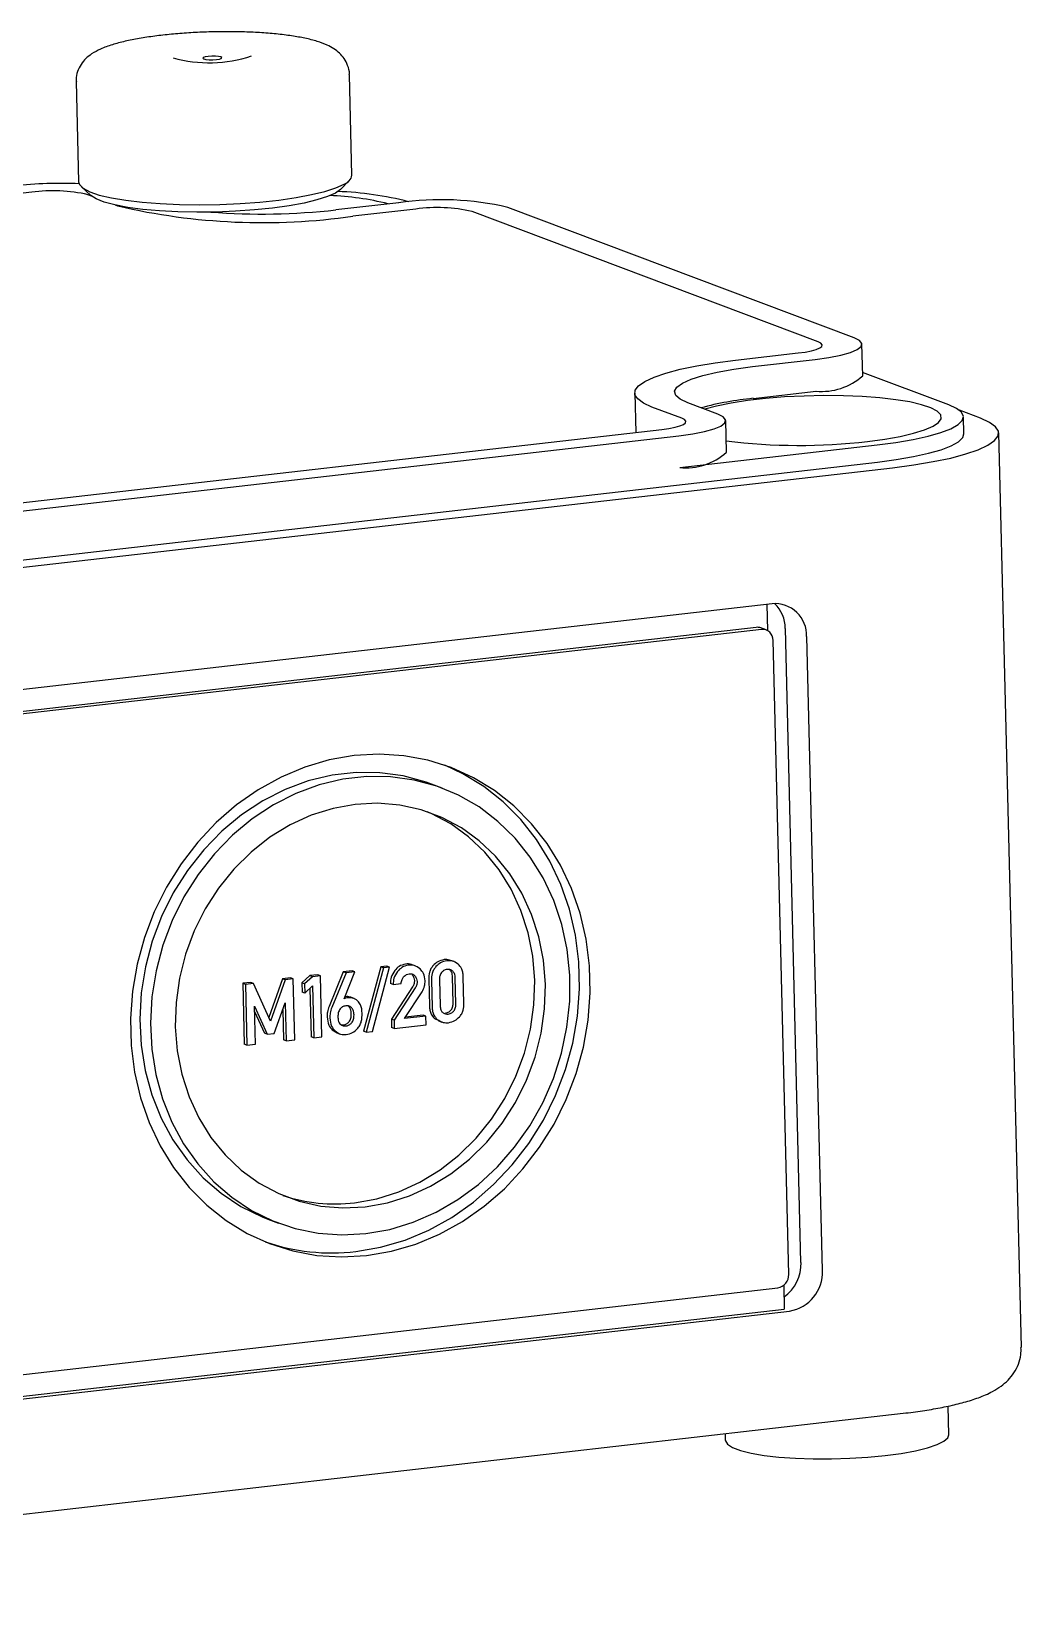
# Paper-space layout 'Layout1' of a CAD drawing. Extents: x 0.3 to 10.8, y 0.2 to 8.2.
# Drawn here: x 4.467 to 6.035, y 1.711 to 4.222 of the extents above; entities that cross this region are included whole.
import ezdxf

# ---------------------------------------------------------------- set-up
doc = ezdxf.new("R2010")
doc.units = 0
doc.header["$MEASUREMENT"] = 0
doc.linetypes.add('SLD-SOLID', pattern=[0])
doc.layers.get('0').update_dxf_attribs({"linetype": 'CONTINUOUS'})

psp = doc.layouts.get("Layout1")

# ---------------------------------------------------------------- linework, layer by layer
at = {"color": 7, "linetype": 'SLD-SOLID'}
for p, q in [((4.5376, 4.1429), (4.5416, 3.9838)), ((4.9745, 3.9945), (4.9706, 4.1536)), ((4.4672, 3.9673), (3.197, 3.8217)), ((4.5459, 3.9759), (4.561, 3.9621)), ((4.9562, 3.9719), (4.9706, 3.9864)), ((4.5618, 3.9613), (4.5564, 3.9634)), ((4.6038, 3.9455), (4.6002, 3.9469)), ((5.0486, 3.9508), (4.9491, 3.9394)), ((5.77, 3.7369), (5.2217, 3.9432)), ((5.0757, 3.9406), (4.9762, 3.9292)), ((5.7131, 3.7304), (5.1649, 3.9367)), ((5.7838, 3.6765), (5.7826, 3.7267)), ((5.582, 3.7013), (5.6815, 3.7127)), ((5.609, 3.6911), (5.7085, 3.7025)), ((5.9201, 3.6307), (5.7837, 3.682)), ((5.4227, 3.6491), (5.4242, 3.5868)), ((5.6103, 3.6408), (5.7098, 3.6522)), ((5.4972, 3.6093), (5.4498, 3.6271)), ((5.554, 3.6158), (5.5067, 3.6337)), ((5.9705, 3.6093), (5.937, 3.6219)), ((3.2837, 3.3416), (5.4655, 3.5916)), ((5.5679, 3.5554), (5.5667, 3.6056)), ((5.9441, 3.5847), (5.9434, 3.6118)), ((3.3107, 3.3314), (5.4926, 3.5814)), ((5.4939, 3.5312), (5.8066, 3.567)), ((6.0351, 2.1372), (5.9992, 3.5861)), ((2.9999, 3.2183), (5.8072, 3.5399)), ((3.0236, 3.2094), (5.8309, 3.531)), ((5.6403, 3.3154), (3.2239, 3.0386)), ((5.6319, 3.3145), (5.6329, 3.2729)), ((5.615, 3.2779), (3.2341, 3.0052)), ((5.6234, 3.2748), (3.2426, 3.002)), ((5.6309, 3.2739), (5.6224, 3.2771)), ((5.686, 2.2717), (5.6612, 3.2763)), ((5.7199, 2.259), (5.695, 3.2636)), ((5.6665, 2.2529), (5.6417, 3.2575)), ((5.1175, 3.0234), (5.1006, 3.0297)), ((5.0202, 2.74), (4.9928, 2.6384)), ((5.0245, 2.7384), (4.9971, 2.6368)), ((5.0069, 2.6379), (5.0343, 2.7395)), ((5.03, 2.7411), (5.0202, 2.74)), ((5.0245, 2.7384), (5.0202, 2.74)), ((5.0343, 2.7395), (5.0245, 2.7384)), ((5.0343, 2.7395), (5.03, 2.7411)), ((5.0756, 2.7415), (5.0702, 2.7436)), ((5.1363, 2.7485), (5.131, 2.7505)), ((4.8142, 2.7156), (4.8015, 2.7141)), ((4.8015, 2.7141), (4.8039, 2.6176)), ((4.8058, 2.7125), (4.8015, 2.7141)), ((4.8185, 2.7139), (4.8058, 2.7125)), ((4.8058, 2.7125), (4.8082, 2.616)), ((4.8185, 2.7139), (4.8142, 2.7156)), ((4.8455, 2.6539), (4.8185, 2.7139)), ((4.8646, 2.7213), (4.8428, 2.66)), ((4.8689, 2.7197), (4.8455, 2.6539)), ((4.8773, 2.7228), (4.8646, 2.7213)), ((4.8689, 2.7197), (4.8646, 2.7213)), ((4.8816, 2.7212), (4.8689, 2.7197)), ((4.8816, 2.7212), (4.8773, 2.7228)), ((4.884, 2.6247), (4.8816, 2.7212)), ((4.9076, 2.7263), (4.8951, 2.7148)), ((4.8951, 2.7148), (4.8955, 2.7001)), ((4.8994, 2.7132), (4.8951, 2.7148)), ((4.9119, 2.7246), (4.8994, 2.7132)), ((4.8994, 2.7132), (4.8998, 2.6985)), ((4.9204, 2.7277), (4.9076, 2.7263)), ((4.9119, 2.7246), (4.9076, 2.7263)), ((4.9247, 2.7261), (4.9119, 2.7246)), ((4.9247, 2.7261), (4.9204, 2.7277)), ((4.9271, 2.6294), (4.9247, 2.7261)), ((4.9609, 2.7322), (4.9383, 2.6776)), ((4.9652, 2.7306), (4.9426, 2.676)), ((4.9751, 2.7339), (4.9609, 2.7322)), ((4.9652, 2.7306), (4.9609, 2.7322)), ((4.962, 2.6893), (4.9794, 2.7323)), ((4.9794, 2.7323), (4.9652, 2.7306)), ((4.9794, 2.7323), (4.9751, 2.7339)), ((5.0399, 2.7123), (5.0356, 2.7139)), ((5.0399, 2.7123), (5.0526, 2.7137)), ((5.0962, 2.7208), (5.0973, 2.6782)), ((5.1005, 2.7192), (5.1016, 2.6766)), ((5.1133, 2.7199), (5.1143, 2.6789)), ((5.135, 2.6834), (5.1339, 2.7244)), ((5.1393, 2.6817), (5.1382, 2.7227)), ((5.152, 2.6824), (5.151, 2.725)), ((4.8998, 2.6985), (4.8955, 2.7001)), ((4.8998, 2.6985), (4.9122, 2.71)), ((4.9081, 2.7061), (4.91, 2.6295)), ((4.9122, 2.71), (4.9143, 2.6279)), ((4.9644, 2.6929), (4.9634, 2.6927)), ((4.9779, 2.6901), (4.9726, 2.6921)), ((5.0705, 2.7085), (5.037, 2.6573)), ((5.0748, 2.7069), (5.0413, 2.6557)), ((5.058, 2.6584), (5.0856, 2.7006)), ((4.8201, 2.6777), (4.8402, 2.6334)), ((4.8216, 2.6175), (4.8201, 2.6777)), ((4.8204, 2.6694), (4.8359, 2.6351)), ((4.8514, 2.6347), (4.8688, 2.6833)), ((4.8649, 2.6723), (4.8663, 2.6247)), ((4.8688, 2.6833), (4.8706, 2.6231)), ((5.0919, 2.6623), (5.058, 2.6584)), ((5.0876, 2.6639), (5.0595, 2.6607)), ((5.0919, 2.6623), (5.0876, 2.6639)), ((5.0922, 2.6485), (5.0919, 2.6623)), ((4.9435, 2.6403), (4.9513, 2.6359)), ((4.9573, 2.6485), (4.9613, 2.6483)), ((4.9971, 2.6368), (4.9928, 2.6384)), ((4.9971, 2.6368), (5.0069, 2.6379)), ((5.037, 2.6573), (5.0373, 2.6443)), ((5.0413, 2.6557), (5.037, 2.6573)), ((5.0416, 2.6427), (5.0373, 2.6443)), ((5.0413, 2.6557), (5.0416, 2.6427)), ((5.0416, 2.6427), (5.0922, 2.6485)), ((5.1054, 2.6586), (5.1124, 2.655)), ((5.1117, 2.6548), (5.117, 2.6528)), ((4.8082, 2.616), (4.8039, 2.6176)), ((4.8082, 2.616), (4.8216, 2.6175)), ((4.8402, 2.6334), (4.8359, 2.6351)), ((4.8402, 2.6334), (4.8514, 2.6347)), ((4.8706, 2.6231), (4.8663, 2.6247)), ((4.8706, 2.6231), (4.884, 2.6247)), ((4.9143, 2.6279), (4.91, 2.6295)), ((4.9143, 2.6279), (4.9271, 2.6294)), ((4.9506, 2.6358), (4.956, 2.6338)), ((4.8413, 2.3407), (4.8582, 2.3343)), ((5.6586, 2.2356), (5.6595, 2.1981)), ((3.2684, 1.9588), (5.6493, 2.2315)), ((3.2431, 1.9213), (5.6595, 2.1981)), ((3.2516, 1.9181), (5.668, 2.1949)), ((5.9203, 1.999), (5.9192, 2.0443)), ((3.0408, 1.7113), (5.8481, 2.033)), ((5.5658, 2.0006), (5.5661, 1.9902))]:
    psp.add_line(p, q, dxfattribs=at)
at = {"color": 7, "linetype": 'SLD-SOLID', "flags": 128}
for points in [[(4.7675, 4.1794), (4.7683, 4.1806), (4.7669, 4.1816), (4.7634, 4.1824), (4.7583, 4.1829), (4.7525, 4.1829), (4.7469, 4.1825), (4.7422, 4.1817), (4.7392, 4.1807), (4.7384, 4.1796), (4.7398, 4.1785), (4.7433, 4.1777), (4.7483, 4.1772), (4.7541, 4.1772), (4.7598, 4.1776), (4.7645, 4.1784), (4.7675, 4.1794)], [(4.5416, 3.9838), (4.5429, 3.9795), (4.5488, 3.9736), (4.5593, 3.968), (4.5743, 3.9629), (4.5935, 3.9584), (4.6163, 3.9546), (4.6422, 3.9515), (4.6708, 3.9493), (4.7013, 3.948), (4.733, 3.9476), (4.7654, 3.9481), (4.7975, 3.9495), (4.8288, 3.9518), (4.8585, 3.955), (4.886, 3.9589), (4.9106, 3.9635), (4.9318, 3.9687), (4.9491, 3.9743), (4.9621, 3.9802)], [(4.9562, 3.9719), (4.9483, 3.9661), (4.9359, 3.9605), (4.9192, 3.9551), (4.8988, 3.9502), (4.8751, 3.9459), (4.8486, 3.9422), (4.8201, 3.9393), (4.7901, 3.9372), (4.7593, 3.936), (4.7286, 3.9357), (4.6985, 3.9363), (4.6699, 3.9378), (4.6433, 3.9402), (4.6194, 3.9433), (4.5987, 3.9472), (4.5819, 3.9517), (4.5691, 3.9567), (4.561, 3.9621)], [(5.6815, 3.7127), (5.6927, 3.7142), (5.7024, 3.7161), (5.7102, 3.7183), (5.7158, 3.7207), (5.7189, 3.7232), (5.7195, 3.7257), (5.7176, 3.7282), (5.7131, 3.7304)], [(5.7085, 3.7025), (5.7303, 3.7055), (5.7492, 3.7092), (5.7643, 3.7135), (5.7751, 3.7181), (5.7812, 3.723), (5.7824, 3.7279), (5.7786, 3.7326), (5.77, 3.7369)], [(5.4498, 3.6271), (5.4363, 3.6333), (5.4273, 3.6398), (5.423, 3.6466), (5.4235, 3.6536), (5.4288, 3.6606), (5.4388, 3.6676), (5.4532, 3.6743), (5.4719, 3.6808), (5.4946, 3.6868), (5.5208, 3.6922), (5.5501, 3.6971), (5.582, 3.7013)], [(5.5067, 3.6337), (5.4945, 3.6394), (5.4875, 3.6456), (5.4857, 3.652), (5.4893, 3.6585), (5.4981, 3.665), (5.5119, 3.6712), (5.5305, 3.6771), (5.5532, 3.6824), (5.5796, 3.6871), (5.609, 3.6911)], [(5.7915, 3.5727), (5.8187, 3.5763), (5.8432, 3.5806), (5.8645, 3.5855), (5.8819, 3.5909), (5.8952, 3.5966), (5.904, 3.6026), (5.9081, 3.6086), (5.9074, 3.6146), (5.9019, 3.6203), (5.8917, 3.6257), (5.8771, 3.6307), (5.8585, 3.6351), (5.8362, 3.6387), (5.8108, 3.6417), (5.7829, 3.6437), (5.7531, 3.6449), (5.7222, 3.6452), (5.6908, 3.6445), (5.6597, 3.643), (5.6296, 3.6405), (5.6013, 3.6373), (5.5753, 3.6333), (5.5524, 3.6287), (5.5334, 3.6236)], [(5.4926, 3.5814), (5.5144, 3.5844), (5.5332, 3.5881), (5.5484, 3.5924), (5.5592, 3.597), (5.5653, 3.6019), (5.5665, 3.6068), (5.5627, 3.6115), (5.554, 3.6158)], [(5.8066, 3.567), (5.8364, 3.5709), (5.8635, 3.5756), (5.8873, 3.5808), (5.9074, 3.5866), (5.9233, 3.5927), (5.9348, 3.5992), (5.9415, 3.6057), (5.9434, 3.6123), (5.9404, 3.6187), (5.9326, 3.6249), (5.9201, 3.6307)], [(5.4655, 3.5916), (5.4768, 3.5931), (5.4865, 3.595), (5.4943, 3.5972), (5.4998, 3.5996), (5.503, 3.6021), (5.5036, 3.6046), (5.5016, 3.6071), (5.4972, 3.6093)], [(5.8309, 3.531), (5.8646, 3.5354), (5.8956, 3.5406), (5.9233, 3.5463), (5.9472, 3.5527), (5.9669, 3.5595), (5.9822, 3.5666), (5.9927, 3.5739), (5.9983, 3.5813), (5.9988, 3.5887), (5.9943, 3.5959), (5.9848, 3.6028), (5.9705, 3.6093)], [(5.8072, 3.5399), (5.837, 3.5439), (5.8641, 3.5485), (5.888, 3.5538), (5.908, 3.5595), (5.924, 3.5657), (5.9354, 3.5721), (5.9422, 3.5787), (5.9441, 3.5847)], [(4.9976, 2.2828), (5.037, 2.2896), (5.0757, 2.301), (5.1134, 2.3169), (5.1497, 2.3369), (5.184, 2.361), (5.2161, 2.3888), (5.2454, 2.42), (5.2718, 2.4543), (5.2948, 2.4911), (5.3142, 2.5302), (5.3298, 2.571), (5.3414, 2.6131), (5.3489, 2.656), (5.3521, 2.6991), (5.351, 2.742), (5.3457, 2.7841), (5.3362, 2.825), (5.3226, 2.8642), (5.3051, 2.9012), (5.2838, 2.9356), (5.2591, 2.967), (5.2312, 2.9951), (5.2005, 3.0194), (5.1672, 3.0397), (5.1319, 3.0558), (5.0948, 3.0675), (5.0566, 3.0746), (5.0175, 3.0771), (4.978, 3.0749), (4.9387, 3.0681), (4.9, 3.0567), (4.8622, 3.0408), (4.826, 3.0208), (4.7917, 2.9967), (4.7596, 2.9689), (4.7302, 2.9377), (4.7039, 2.9034), (4.6809, 2.8666), (4.6614, 2.8275), (4.6458, 2.7867), (4.6342, 2.7446), (4.6268, 2.7017), (4.6236, 2.6586), (4.6247, 2.6157), (4.63, 2.5736), (4.6395, 2.5327), (4.6531, 2.4935), (4.6706, 2.4565), (4.6919, 2.4221), (4.7166, 2.3907), (4.7445, 2.3626), (4.7752, 2.3383), (4.8084, 2.318), (4.8438, 2.3019), (4.8808, 2.2902), (4.9191, 2.2831), (4.9582, 2.2806), (4.9976, 2.2828)], [(5.1006, 3.0297), (5.092, 3.0328), (5.0559, 3.0426), (5.0188, 3.0477), (4.981, 3.0481), (4.943, 3.0437), (4.9054, 3.0347), (4.8687, 3.0211), (4.8333, 3.0032), (4.7997, 2.9811), (4.7684, 2.9551), (4.7397, 2.9256), (4.714, 2.893), (4.6916, 2.8577), (4.6729, 2.8201), (4.6581, 2.7808), (4.6473, 2.7402), (4.6408, 2.699), (4.6385, 2.6575), (4.6406, 2.6164), (4.647, 2.5762), (4.6577, 2.5374), (4.6724, 2.5005), (4.691, 2.4661), (4.7133, 2.4345), (4.7389, 2.4061), (4.7675, 2.3815), (4.7988, 2.3607), (4.8323, 2.3442), (4.8413, 2.3407)], [(4.9968, 2.3176), (5.0346, 2.3243), (5.0718, 2.3356), (5.1079, 2.3514), (5.1425, 2.3715), (5.175, 2.3955), (5.2051, 2.4233), (5.2323, 2.4544), (5.2564, 2.4884), (5.277, 2.5249), (5.2938, 2.5634), (5.3066, 2.6034), (5.3152, 2.6444), (5.3196, 2.6859), (5.3197, 2.7272), (5.3154, 2.7679), (5.3069, 2.8075), (5.2942, 2.8454), (5.2775, 2.8811), (5.2571, 2.9142), (5.2331, 2.9442), (5.2059, 2.9707), (5.1759, 2.9935), (5.1434, 3.0121), (5.1089, 3.0264), (5.0729, 3.0362), (5.0357, 3.0413), (4.9979, 3.0417), (4.9599, 3.0374), (4.9224, 3.0283), (4.8856, 3.0148), (4.8503, 2.9968), (4.8167, 2.9747), (4.7853, 2.9487), (4.7566, 2.9193), (4.7309, 2.8867), (4.7085, 2.8513), (4.6898, 2.8138), (4.675, 2.7744), (4.6642, 2.7339), (4.6577, 2.6926), (4.6555, 2.6511), (4.6576, 2.61), (4.664, 2.5698), (4.6746, 2.531), (4.6893, 2.4941), (4.7079, 2.4597), (4.7302, 2.4281), (4.7558, 2.3998), (4.7844, 2.3751), (4.8157, 2.3544), (4.8493, 2.3379), (4.8846, 2.3258), (4.9213, 2.3184), (4.9588, 2.3156), (4.9968, 2.3176)], [(4.9807, 2.2892), (5.02, 2.296), (5.0588, 2.3074), (5.0965, 2.3232), (5.1327, 2.3433), (5.1671, 2.3674), (5.1991, 2.3952), (5.2285, 2.4264), (5.2549, 2.4606), (5.2779, 2.4975), (5.2973, 2.5366), (5.3129, 2.5774), (5.3245, 2.6195), (5.3319, 2.6623), (5.3351, 2.7054), (5.3341, 2.7483), (5.3288, 2.7905), (5.3193, 2.8314), (5.3057, 2.8706), (5.2881, 2.9076), (5.2669, 2.942), (5.2422, 2.9734), (5.2143, 3.0014), (5.1835, 3.0258), (5.1503, 3.0461), (5.1215, 3.0596)], [(4.9957, 2.3601), (5.031, 2.3665), (5.0656, 2.3774), (5.0992, 2.3927), (5.1311, 2.4122), (5.1609, 2.4356), (5.1881, 2.4625), (5.2125, 2.4926), (5.2336, 2.5254), (5.2511, 2.5605), (5.2647, 2.5972), (5.2744, 2.6352), (5.2798, 2.6738), (5.281, 2.7124), (5.2779, 2.7506), (5.2706, 2.7877), (5.2592, 2.8233), (5.2438, 2.8567), (5.2246, 2.8876), (5.202, 2.9154), (5.1763, 2.9397), (5.1479, 2.9603), (5.1171, 2.9767), (5.0844, 2.9888), (5.0503, 2.9964), (5.0153, 2.9993), (4.9799, 2.9976), (4.9447, 2.9912), (4.91, 2.9803), (4.8765, 2.965), (4.8446, 2.9455), (4.8148, 2.9221), (4.7875, 2.8952), (4.7632, 2.8651), (4.7421, 2.8323), (4.7246, 2.7972), (4.7109, 2.7605), (4.7013, 2.7225), (4.6959, 2.6839), (4.6947, 2.6453), (4.6978, 2.6071), (4.7051, 2.57), (4.7165, 2.5344), (4.7319, 2.501), (4.751, 2.4701), (4.7736, 2.4423), (4.7993, 2.418), (4.8278, 2.3974), (4.8586, 2.381), (4.8912, 2.3689), (4.9253, 2.3613), (4.9603, 2.3584), (4.9957, 2.3601)], [(4.9788, 2.3665), (5.0141, 2.3728), (5.0487, 2.3838), (5.0822, 2.3991), (5.1141, 2.4186), (5.1439, 2.442), (5.1712, 2.4689), (5.1956, 2.499), (5.2167, 2.5318), (5.2342, 2.5668), (5.2478, 2.6036), (5.2574, 2.6415), (5.2629, 2.6801), (5.2641, 2.7188), (5.261, 2.757), (5.2537, 2.7941), (5.2422, 2.8297), (5.2268, 2.8631), (5.2077, 2.8939), (5.1851, 2.9217), (5.1594, 2.9461), (5.131, 2.9666), (5.1002, 2.9831), (5.0937, 2.9859)], [(5.5661, 1.9902), (5.5662, 1.9894), (5.5695, 1.9839), (5.5776, 1.9787), (5.5901, 1.974), (5.6069, 1.9698), (5.6274, 1.9663), (5.651, 1.9636), (5.6771, 1.9617), (5.7051, 1.9608), (5.7341, 1.9607), (5.7633, 1.9616), (5.792, 1.9633), (5.8194, 1.966)], [(5.8194, 1.966), (5.8446, 1.9694), (5.8672, 1.9735), (5.8863, 1.9781), (5.9015, 1.9833), (5.9124, 1.9887), (5.9187, 1.9943), (5.9203, 1.999)]]:
    psp.add_lwpolyline(points, dxfattribs=at)
at = {"color": 7, "linetype": 'SLD-SOLID'}
for centre, radius, start, end in [((4.7482, 4.3848), 0.2124, 254.4195, 288.4696), ((4.9573, 3.9969), 0.0174, 286.01, 351.927), ((4.5114, 3.3359), 0.6455, 87.2602, 96.3419), ((4.5014, 3.7273), 0.2424, 76.8823, 98.1049), ((4.9321, 3.4322), 0.5367, 75.754, 87.8534), ((4.8335, 4.9314), 1.0122, 256.8823, 278.1049), ((4.9238, 3.5189), 0.4434, 75.906, 87.9536), ((5.1149, 3.485), 0.4705, 76.8823, 98.1049), ((5.1099, 3.7007), 0.2424, 76.8823, 98.1049), ((4.8314, 4.9774), 1.0446, 265.5859, 276.4681), ((5.7191, 3.7489), 0.0971, 264.4729, 311.7633), ((5.6587, 3.1428), 0.5004, 95.5512, 105.1757), ((5.6823, 4.5064), 0.9401, 262.9833, 276.6698), ((5.5032, 3.6278), 0.0971, 264.4729, 311.7633), ((5.6446, 3.2652), 0.0504, 358.1173, 94.9864), ((5.6064, 3.2762), 0.0547, 0.1078, 46.2081), ((5.6169, 3.2623), 0.0158, 69.4522, 96.7728), ((5.6249, 3.258), 0.0168, 358.1173, 94.9864), ((4.9481, 2.6264), 0.2618, 251.4914, 276.729), ((4.9426, 2.6125), 0.3255, 251.116, 276.7152), ((5.6212, 2.27), 0.0649, 305.7263, 1.5244), ((5.6459, 2.252), 0.0207, 279.4287, 2.5807), ((5.6578, 2.2562), 0.0621, 279.4287, 2.5807)]:
    psp.add_arc(centre, radius, start, end, dxfattribs=at)
for points, knots in [([(4.9704, 4.1533), (4.9704, 4.1538), (4.971, 4.1589), (4.9682, 4.1683), (4.9625, 4.1795), (4.9547, 4.1882), (4.9456, 4.1952), (4.9341, 4.2013), (4.9193, 4.2067), (4.9008, 4.2114), (4.8791, 4.2152), (4.8551, 4.2182), (4.8287, 4.2203), (4.8012, 4.2215), (4.7729, 4.2218), (4.7442, 4.2213), (4.7158, 4.2199), (4.6882, 4.2177), (4.6618, 4.2148), (4.6372, 4.211), (4.6146, 4.2065), (4.5941, 4.2011), (4.5769, 4.1948), (4.5635, 4.1877), (4.5532, 4.1797), (4.5451, 4.1704), (4.5396, 4.1588), (4.5371, 4.149), (4.5379, 4.1437), (4.538, 4.1427)], [0, 0, 0, 0, 0.003095, 0.030269, 0.055627, 0.081085, 0.108873, 0.142274, 0.186874, 0.235546, 0.281352, 0.329406, 0.376033, 0.42194, 0.467481, 0.512857, 0.558208, 0.60363, 0.649253, 0.695271, 0.742004, 0.79008, 0.840977, 0.884428, 0.91438, 0.941926, 0.968247, 0.994231, 1, 1, 1, 1]), ([(4.7395, 4.1809), (4.7392, 4.1807), (4.7387, 4.1805), (4.7388, 4.1805), (4.7388, 4.1805)], [0, 0, 0, 0, 0.676105, 1, 1, 1, 1]), ([(4.7679, 4.1812), (4.7679, 4.1812), (4.7678, 4.1812), (4.7672, 4.1815), (4.7671, 4.1816)], [0, 0, 0, 0, 0.685241, 1, 1, 1, 1]), ([(5.0596, 2.7445), (5.056, 2.7437), (5.0495, 2.7421), (5.0446, 2.7368), (5.0425, 2.7345)], [0, 0, 0, 0, 0.552645, 1, 1, 1, 1]), ([(5.0639, 2.7429), (5.0603, 2.7421), (5.0538, 2.7405), (5.0489, 2.7352), (5.0468, 2.7329)], [0, 0, 0, 0, 0.552645, 1, 1, 1, 1]), ([(5.0705, 2.7429), (5.0699, 2.7433), (5.0668, 2.7453), (5.0628, 2.7449), (5.0596, 2.7445)], [0, 0, 0, 0, 0.190927, 1, 1, 1, 1]), ([(5.0826, 2.7369), (5.0795, 2.7392), (5.074, 2.7433), (5.067, 2.743), (5.0639, 2.7429)], [0, 0, 0, 0, 0.5507967, 1, 1, 1, 1]), ([(5.0905, 2.7182), (5.09, 2.7223), (5.0891, 2.7295), (5.0846, 2.7346), (5.0826, 2.7369)], [0, 0, 0, 0, 0.557072, 1, 1, 1, 1]), ([(5.1034, 2.7423), (5.1021, 2.7407), (5.0995, 2.7375), (5.0966, 2.7301), (5.0964, 2.7244), (5.0962, 2.7208)], [0, 0, 0, 0, 0.265434, 0.533144, 1, 1, 1, 1]), ([(5.1077, 2.7406), (5.1064, 2.739), (5.1038, 2.7358), (5.1009, 2.7285), (5.1007, 2.7228), (5.1005, 2.7192)], [0, 0, 0, 0, 0.265434, 0.533144, 1, 1, 1, 1]), ([(5.1207, 2.7516), (5.1172, 2.7507), (5.1107, 2.7493), (5.1056, 2.7444), (5.1034, 2.7423)], [0, 0, 0, 0, 0.553826, 1, 1, 1, 1]), ([(5.125, 2.7499), (5.1215, 2.7491), (5.115, 2.7476), (5.1099, 2.7428), (5.1077, 2.7406)], [0, 0, 0, 0, 0.553826, 1, 1, 1, 1]), ([(5.1313, 2.7499), (5.1306, 2.7503), (5.1274, 2.7521), (5.1236, 2.7518), (5.1207, 2.7516)], [0, 0, 0, 0, 0.2411591, 1, 1, 1, 1]), ([(5.1427, 2.7446), (5.1397, 2.7466), (5.1343, 2.7502), (5.1279, 2.75), (5.125, 2.7499)], [0, 0, 0, 0, 0.563473, 1, 1, 1, 1]), ([(5.151, 2.725), (5.1508, 2.7273), (5.1505, 2.7317), (5.1482, 2.7389), (5.1448, 2.7425), (5.1427, 2.7446)], [0, 0, 0, 0, 0.306863, 0.584438, 1, 1, 1, 1]), ([(5.0425, 2.7345), (5.0402, 2.731), (5.0361, 2.7247), (5.0357, 2.7172), (5.0356, 2.7139)], [0, 0, 0, 0, 0.552983, 1, 1, 1, 1]), ([(5.0468, 2.7329), (5.0445, 2.7294), (5.0404, 2.723), (5.04, 2.7156), (5.0399, 2.7123)], [0, 0, 0, 0, 0.552983, 1, 1, 1, 1]), ([(5.0526, 2.7137), (5.0528, 2.716), (5.0533, 2.7199), (5.0555, 2.7231), (5.0564, 2.7244)], [0, 0, 0, 0, 0.579836, 1, 1, 1, 1]), ([(5.0564, 2.7244), (5.0579, 2.7258), (5.0605, 2.7283), (5.0638, 2.7289), (5.0652, 2.7292)], [0, 0, 0, 0, 0.553262, 1, 1, 1, 1]), ([(5.0652, 2.7292), (5.0663, 2.7292), (5.0682, 2.7294), (5.0715, 2.7285), (5.0732, 2.7269), (5.0743, 2.7259)], [0, 0, 0, 0, 0.296539, 0.571027, 1, 1, 1, 1]), ([(5.07, 2.7275), (5.0711, 2.726), (5.073, 2.7233), (5.0734, 2.7199), (5.0735, 2.7185)], [0, 0, 0, 0, 0.575433, 1, 1, 1, 1]), ([(5.073, 2.7139), (5.0727, 2.7129), (5.0721, 2.711), (5.0711, 2.7093), (5.0705, 2.7085)], [0, 0, 0, 0, 0.514252, 1, 1, 1, 1]), ([(5.0735, 2.7185), (5.0735, 2.7177), (5.0735, 2.7161), (5.0732, 2.7146), (5.073, 2.7139)], [0, 0, 0, 0, 0.550128, 1, 1, 1, 1]), ([(5.0743, 2.7259), (5.0754, 2.7243), (5.0773, 2.7217), (5.0777, 2.7183), (5.0778, 2.7169)], [0, 0, 0, 0, 0.575433, 1, 1, 1, 1]), ([(5.0773, 2.7123), (5.077, 2.7113), (5.0764, 2.7094), (5.0754, 2.7077), (5.0748, 2.7069)], [0, 0, 0, 0, 0.514252, 1, 1, 1, 1]), ([(5.0778, 2.7169), (5.0778, 2.716), (5.0778, 2.7145), (5.0775, 2.713), (5.0773, 2.7123)], [0, 0, 0, 0, 0.550128, 1, 1, 1, 1]), ([(5.0856, 2.7006), (5.0873, 2.7037), (5.0902, 2.7092), (5.0904, 2.7154), (5.0905, 2.7182)], [0, 0, 0, 0, 0.549017, 1, 1, 1, 1]), ([(5.1164, 2.7311), (5.1153, 2.7293), (5.1133, 2.7258), (5.1133, 2.7218), (5.1133, 2.7199)], [0, 0, 0, 0, 0.524501, 1, 1, 1, 1]), ([(5.1254, 2.7361), (5.1234, 2.7357), (5.12, 2.735), (5.1175, 2.7323), (5.1164, 2.7311)], [0, 0, 0, 0, 0.5771324, 1, 1, 1, 1]), ([(5.1345, 2.7332), (5.133, 2.7343), (5.1303, 2.7363), (5.1269, 2.7362), (5.1254, 2.7361)], [0, 0, 0, 0, 0.5419087, 1, 1, 1, 1]), ([(5.1339, 2.7244), (5.1338, 2.7267), (5.1334, 2.7307), (5.1311, 2.7336), (5.1302, 2.7348)], [0, 0, 0, 0, 0.590177, 1, 1, 1, 1]), ([(5.1382, 2.7227), (5.1381, 2.7251), (5.1377, 2.7291), (5.1354, 2.732), (5.1345, 2.7332)], [0, 0, 0, 0, 0.590177, 1, 1, 1, 1]), ([(4.9687, 2.6913), (4.9673, 2.6911), (4.965, 2.6907), (4.9629, 2.6897), (4.962, 2.6893)], [0, 0, 0, 0, 0.597816, 1, 1, 1, 1]), ([(4.9729, 2.6916), (4.9724, 2.6919), (4.9699, 2.6934), (4.9669, 2.6931), (4.9644, 2.6929)], [0, 0, 0, 0, 0.204658, 1, 1, 1, 1]), ([(4.9836, 2.6865), (4.9811, 2.6883), (4.9766, 2.6915), (4.9711, 2.6913), (4.9687, 2.6913)], [0, 0, 0, 0, 0.567283, 1, 1, 1, 1]), ([(4.9907, 2.6668), (4.9904, 2.6714), (4.9899, 2.679), (4.9854, 2.6844), (4.9836, 2.6865)], [0, 0, 0, 0, 0.610023, 1, 1, 1, 1]), ([(4.9383, 2.6776), (4.9373, 2.6746), (4.9354, 2.6692), (4.9354, 2.6635), (4.9353, 2.661)], [0, 0, 0, 0, 0.5517602, 1, 1, 1, 1]), ([(4.9353, 2.661), (4.9358, 2.6563), (4.9365, 2.6482), (4.9415, 2.6426), (4.9435, 2.6403)], [0, 0, 0, 0, 0.584219, 1, 1, 1, 1]), ([(4.9426, 2.676), (4.9416, 2.673), (4.9397, 2.6675), (4.9397, 2.6619), (4.9396, 2.6594)], [0, 0, 0, 0, 0.5517602, 1, 1, 1, 1]), ([(4.9558, 2.6736), (4.9552, 2.6727), (4.9539, 2.6708), (4.9525, 2.6665), (4.9524, 2.6632), (4.9524, 2.6611)], [0, 0, 0, 0, 0.2493187, 0.515227, 1, 1, 1, 1]), ([(4.9524, 2.6611), (4.9525, 2.6593), (4.9527, 2.656), (4.9541, 2.6517), (4.9567, 2.6484), (4.9607, 2.6464), (4.9638, 2.6466), (4.9656, 2.6467)], [0, 0, 0, 0, 0.224089, 0.411305, 0.576651, 0.771828, 1, 1, 1, 1]), ([(4.9648, 2.6785), (4.9628, 2.6781), (4.9595, 2.6773), (4.9569, 2.6747), (4.9558, 2.6736)], [0, 0, 0, 0, 0.568575, 1, 1, 1, 1]), ([(4.9738, 2.6756), (4.9723, 2.6767), (4.9696, 2.6786), (4.9663, 2.6785), (4.9648, 2.6785)], [0, 0, 0, 0, 0.552968, 1, 1, 1, 1]), ([(4.9736, 2.6657), (4.9734, 2.6683), (4.9731, 2.6728), (4.9705, 2.676), (4.9695, 2.6772)], [0, 0, 0, 0, 0.606589, 1, 1, 1, 1]), ([(4.9698, 2.6529), (4.9705, 2.6538), (4.9719, 2.6555), (4.9735, 2.6599), (4.9735, 2.6634), (4.9736, 2.6657)], [0, 0, 0, 0, 0.239593, 0.50051, 1, 1, 1, 1]), ([(4.9779, 2.664), (4.9777, 2.6667), (4.9774, 2.6712), (4.9748, 2.6744), (4.9738, 2.6756)], [0, 0, 0, 0, 0.606589, 1, 1, 1, 1]), ([(4.9741, 2.6513), (4.9747, 2.6521), (4.9762, 2.6539), (4.9777, 2.6583), (4.9778, 2.6618), (4.9779, 2.664)], [0, 0, 0, 0, 0.239593, 0.50051, 1, 1, 1, 1]), ([(4.9831, 2.642), (4.9844, 2.6437), (4.9873, 2.6471), (4.9904, 2.6557), (4.9905, 2.6624), (4.9907, 2.6668)], [0, 0, 0, 0, 0.2434842, 0.5058888, 1, 1, 1, 1]), ([(5.0973, 2.6782), (5.0974, 2.6759), (5.0977, 2.6715), (5.1, 2.6643), (5.1034, 2.6607), (5.1054, 2.6586)], [0, 0, 0, 0, 0.307512, 0.585665, 1, 1, 1, 1]), ([(5.1016, 2.6766), (5.1017, 2.6743), (5.102, 2.6699), (5.1043, 2.6627), (5.1077, 2.6591), (5.1097, 2.6569)], [0, 0, 0, 0, 0.307512, 0.585665, 1, 1, 1, 1]), ([(5.1143, 2.6789), (5.1145, 2.6765), (5.1147, 2.6725), (5.117, 2.6695), (5.1179, 2.6683)], [0, 0, 0, 0, 0.594403, 1, 1, 1, 1]), ([(5.1179, 2.6683), (5.1194, 2.6672), (5.1222, 2.6653), (5.1256, 2.6654), (5.1271, 2.6655)], [0, 0, 0, 0, 0.537414, 1, 1, 1, 1]), ([(5.1228, 2.6671), (5.1248, 2.6675), (5.1282, 2.6682), (5.1307, 2.6709), (5.1318, 2.672)], [0, 0, 0, 0, 0.573337, 1, 1, 1, 1]), ([(5.1271, 2.6655), (5.1291, 2.6659), (5.1325, 2.6666), (5.135, 2.6693), (5.1361, 2.6704)], [0, 0, 0, 0, 0.573337, 1, 1, 1, 1]), ([(5.1318, 2.672), (5.1323, 2.6729), (5.1335, 2.6746), (5.1348, 2.6785), (5.1349, 2.6815), (5.135, 2.6834)], [0, 0, 0, 0, 0.255795, 0.523307, 1, 1, 1, 1]), ([(5.1361, 2.6704), (5.1366, 2.6713), (5.1378, 2.673), (5.1391, 2.6769), (5.1392, 2.6798), (5.1393, 2.6817)], [0, 0, 0, 0, 0.255795, 0.523307, 1, 1, 1, 1]), ([(5.1448, 2.661), (5.1461, 2.6625), (5.1487, 2.6657), (5.1516, 2.6731), (5.1519, 2.6788), (5.152, 2.6824)], [0, 0, 0, 0, 0.2645229, 0.532723, 1, 1, 1, 1]), ([(4.9396, 2.6594), (4.9401, 2.6547), (4.9408, 2.6466), (4.9458, 2.641), (4.9478, 2.6387)], [0, 0, 0, 0, 0.584219, 1, 1, 1, 1]), ([(4.9478, 2.6387), (4.9508, 2.6365), (4.956, 2.6327), (4.9624, 2.6328), (4.9652, 2.6328)], [0, 0, 0, 0, 0.571874, 1, 1, 1, 1]), ([(4.9613, 2.6483), (4.9629, 2.6487), (4.9661, 2.6495), (4.9686, 2.6518), (4.9698, 2.6529)], [0, 0, 0, 0, 0.530756, 1, 1, 1, 1]), ([(4.9652, 2.6328), (4.9688, 2.6336), (4.9754, 2.6351), (4.9807, 2.6399), (4.9831, 2.642)], [0, 0, 0, 0, 0.549745, 1, 1, 1, 1]), ([(4.9656, 2.6467), (4.9672, 2.6471), (4.9704, 2.6479), (4.9729, 2.6502), (4.9741, 2.6513)], [0, 0, 0, 0, 0.530756, 1, 1, 1, 1]), ([(5.1097, 2.6569), (5.1128, 2.655), (5.1182, 2.6515), (5.1246, 2.6517), (5.1275, 2.6517)], [0, 0, 0, 0, 0.561982, 1, 1, 1, 1]), ([(5.1275, 2.6517), (5.131, 2.6526), (5.1375, 2.654), (5.1425, 2.6588), (5.1448, 2.661)], [0, 0, 0, 0, 0.552863, 1, 1, 1, 1]), ([(5.8481, 2.033), (5.8534, 2.0336), (5.8688, 2.0355), (5.8931, 2.0391), (5.92, 2.0442), (5.9449, 2.0503), (5.9682, 2.0576), (5.9871, 2.0658), (6.0024, 2.0752), (6.0139, 2.0849), (6.0236, 2.0966), (6.0308, 2.1104), (6.0349, 2.1243), (6.0346, 2.1333), (6.0345, 2.137)], [0, 0, 0, 0, 0.055088, 0.161371, 0.26903, 0.379434, 0.494954, 0.621236, 0.702534, 0.772252, 0.836428, 0.89798, 0.958564, 1, 1, 1, 1])]:
    psp.add_open_spline(points, degree=3, knots=knots, dxfattribs=at)

doc.saveas('drawing.dxf')
